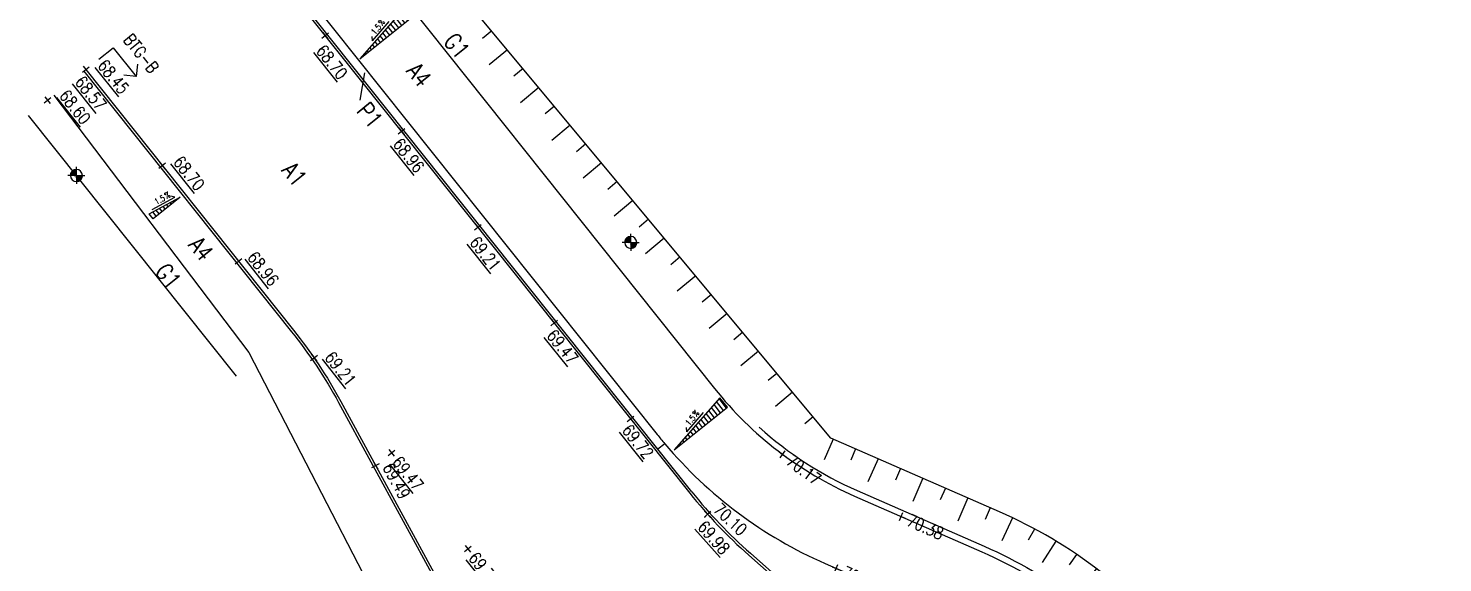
# Model space of a CAD drawing. Header units: metres. Extents: x 148130 to 148867, y 6395392 to 6395652.
# Drawn here: x 148129.7 to 148187.5, y 6395524 to 6395545.8 of the extents above; entities that cross this region are included whole.
import ezdxf
from ezdxf.enums import TextEntityAlignment as Align

# ---------------------------------------------------------------- set-up
doc = ezdxf.new("R2010")
doc.units = ezdxf.units.M
doc.linetypes.add('DASHED', pattern=[0.75, 0.5, -0.25])
for name, color, linetype in [('M-BELYSNINGSSTOLPE', 1, 'Continuous'), ('M-BERGFOT', 1, 'DASHED'), ('M-DETALJ', 3, 'Continuous'), ('M-KANTSTÖD', 1, 'Continuous'), ('M-MÅTTSÄTTNING', 1, 'Continuous'), ('M-PLUSHÖJD-XXX', 1, 'Continuous'), ('M-SLÄNT', 4, 'Continuous'), ('M-STOMLINJE', 3, 'Continuous'), ('M-STÖDREMSA', 1, 'Continuous'), ('M-YTLITTERA', 3, 'Continuous')]:
    doc.layers.add(name, color=color, linetype=linetype)
doc.styles.add('SIMPLEX8', font='simplex.shx', dxfattribs={"width": 0.8})
doc.linetypes.add('BERG', pattern='A,5,["Y",Standard,S=1,R=180,X=0,Y=0],5', length=10)
pattern_1 = [(224.9999999982, (26965.2474268, 71504.0631581), (0.00157154482114, -0.00157154482124), [])]

# ---------------------------------------------------------------- blocks, each defined once
blk = doc.blocks.new('PLUSHÖJD')
at = {"color": 0, "ltscale": 0.3}
for p, q in [((-0.175, 0), (0, 0)), ((0, 0), (0, 0.175)), ((0, -0.175), (0, 0)), ((0, 0), (0.175, 0))]:
    blk.add_line(p, q, dxfattribs=at)
at = {"color": 0, "style": 'SIMPLEX8', "width": 0.8}
blk.add_attdef('NIVÅ', (0.302, -0.244), '', height=0.5, dxfattribs=at)
blk = doc.blocks.new('ks')
at = {"color": 1, "flags": 128}
for points in [[(0, 0), (0, 0.75), (1.5, 0.75)], [(1.146, 1.104), (1.5, 0.75), (1.146, 0.396)]]:
    blk.add_lwpolyline(points, dxfattribs=at)
at = {"color": 0, "style": 'SIMPLEX8', "width": 0.8}
blk.add_attdef('TYP', (0, 1.25), '', height=0.5, dxfattribs=at)
blk = doc.blocks.new('belysningsstolpe')
at = {"layer": 'M-BELYSNINGSSTOLPE'}
h = blk.add_hatch(dxfattribs=at)
h.set_pattern_fill('ANSI31', color=256, scale=0.0007, angle=180, style=0)
h.set_pattern_definition(pattern_1)
edge = h.paths.add_edge_path()
edge.add_line((0, 0), (0, 0.245))
edge.add_arc((0, 0), 0.245, 90, 180)
edge.add_line((-0.245, 0), (0, 0))
h = blk.add_hatch(dxfattribs=at)
h.set_pattern_fill('ANSI31', color=256, scale=0.0007, angle=180, style=0)
h.set_pattern_definition(pattern_1)
edge = h.paths.add_edge_path()
edge.add_arc((0, 0), 0.245, 270, 360)
edge.add_line((0.245, 0), (0, 0))
edge.add_line((0, 0), (0, -0.245))
for p, q in [((-0.245, 0), (-0.35, 0)), ((0, 0), (-0.245, 0)), ((0, 0.245), (0, 0.353)), ((0, 0), (0, 0.245)), ((0, 0), (0.245, 0)), ((0, 0), (0, -0.245)), ((0, -0.242), (0, -0.347)), ((0.245, 0), (0.35, 0))]:
    blk.add_line(p, q, dxfattribs=at)
for start, end in [(90, 180), (180, 270), (360, 90), (270, 360)]:
    blk.add_arc((0, 0), 0.245, start, end, dxfattribs=at)
blk = doc.blocks.new('*U47')
at = {"layer": 'M-SLÄNT'}
for p, q in [((0.092, -0.04), (-0.277, -0.883)), ((1.008, -0.441), (0.806, -0.901)), ((1.924, -0.842), (1.51, -1.788)), ((2.84, -1.243), (2.633, -1.716)), ((3.756, -1.643), (3.342, -2.59)), ((4.672, -2.044), (4.465, -2.517)), ((5.589, -2.445), (5.175, -3.391)), ((6.505, -2.846), (6.296, -3.318)), ((7.416, -3.258), (6.975, -4.19)), ((8.305, -3.714), (8.05, -4.162)), ((9.173, -4.21), (8.619, -5.082)), ((10.017, -4.746), (9.719, -5.17)), ((10.834, -5.322), (10.187, -6.131)), ((11.615, -5.947), (11.29, -6.346)), ((12.364, -6.609), (11.644, -7.35)), ((13.08, -7.306), (12.703, -7.659)), ((13.763, -8.036), (12.976, -8.706)), ((14.411, -8.798), (14.012, -9.126)), ((15.035, -9.58), (14.227, -10.224)), ((15.658, -10.361), (15.254, -10.683)), ((16.282, -11.143), (15.474, -11.787)), ((16.905, -11.925), (16.501, -12.247)), ((17.529, -12.707), (16.721, -13.351)), ((18.152, -13.489), (17.749, -13.811)), ((18.776, -14.27), (17.968, -14.914)), ((19.399, -15.052), (18.996, -15.374)), ((20.023, -15.834), (19.215, -16.478)), ((20.646, -16.616), (20.243, -16.938)), ((21.27, -17.398), (20.462, -18.042)), ((21.893, -18.179), (21.49, -18.501)), ((22.517, -18.961), (21.71, -19.605)), ((23.141, -19.743), (22.737, -20.065)), ((23.764, -20.525), (22.957, -21.169)), ((24.388, -21.307), (23.984, -21.629)), ((25.011, -22.088), (24.204, -22.732)), ((25.635, -22.87), (25.231, -23.192)), ((26.258, -23.652), (25.451, -24.296)), ((26.882, -24.434), (26.478, -24.756)), ((27.505, -25.216), (26.698, -25.86)), ((28.129, -25.997), (27.725, -26.319)), ((28.752, -26.779), (27.945, -27.423)), ((29.376, -27.561), (28.972, -27.883)), ((29.999, -28.343), (29.192, -28.987)), ((30.623, -29.125), (30.219, -29.447)), ((31.246, -29.906), (30.439, -30.55)), ((31.87, -30.688), (31.466, -31.01)), ((32.493, -31.47), (31.686, -32.114)), ((33.117, -32.252), (32.713, -32.574)), ((33.741, -33.034), (32.933, -33.678)), ((34.364, -33.815), (33.96, -34.137)), ((34.988, -34.597), (34.18, -35.241)), ((35.611, -35.379), (35.207, -35.701)), ((36.235, -36.161), (35.465, -36.853)), ((36.903, -36.901), (36.523, -37.293)), ((37.627, -37.591), (36.823, -38.435)), ((38.351, -38.281), (37.94, -38.713)), ((39.075, -38.971), (38.269, -39.816)), ((39.798, -39.662), (39.421, -40.058)), ((40.522, -40.352), (40.092, -41.209)), ((41.406, -40.806), (41.185, -41.286)), ((42.315, -41.224), (41.841, -42.253)), ((43.223, -41.642), (42.956, -42.156)), ((44.106, -42.108), (43.536, -43.042)), ((44.96, -42.628), (44.723, -43.017)), ((45.814, -43.149), (45.64, -43.768)), ((46.738, -43.5), (46.706, -43.765)), ((47.708, -43.745), (47.593, -44.202)), ((48.678, -43.989), (48.633, -44.166)), ((49.647, -44.234), (49.597, -44.434)), ((50.617, -44.478), (50.617, -44.477))]:
    blk.add_line(p, q, dxfattribs=at)
blk = doc.blocks.new('*U18')
at = {"layer": 'M-DETALJ', "color": 1}
for q in [(-0.199, 0.11), (0.261, 0.05)]:
    blk.add_line((-0.261, 0.05), q, dxfattribs=at)
at = {"layer": 'M-DETALJ', "color": 1, "style": 'SIMPLEX8', "width": 0.8}
blk.add_text('%', height=0.125, dxfattribs=at).set_placement((0.094, 0.098))
blk.add_attdef('LUT', text='', height=0.125, dxfattribs=at).set_placement((-0.035, 0.05), align=Align.BOTTOM_CENTER)
blk = doc.blocks.new('tvär_V')
at = {"layer": 'M-MÅTTSÄTTNING'}
h = blk.add_hatch(dxfattribs=at)
h.set_pattern_fill('LINE', color=256, scale=0.05, angle=90)
h.set_pattern_definition([(90, (-148314.58699, -6395528.6586), (-0.15875, 1e-17), [])])
h.paths.add_polyline_path([(1.394, 0.5), (1.394, 0), (-1.394, 0)])
at = {"layer": 'M-MÅTTSÄTTNING', "flags": 128}
blk.add_lwpolyline([(-1.394, 0), (1.394, 0), (1.394, 0.5)], close=True, dxfattribs=at)
at = {"layer": 'M-MÅTTSÄTTNING', "xscale": 2, "yscale": 2, "zscale": 2, "rotation": 10.16398870171498}
blk.add_blockref('*U18', (0, 0.25), dxfattribs=at).add_auto_attribs({'LUT': '1.5'})
blk = doc.blocks.new('*U19')
at = {"layer": 'M-DETALJ', "color": 1}
for p, q in [((-0.261, 0.05), (0.261, 0.05)), ((0.261, 0.05), (0.199, 0.11))]:
    blk.add_line(p, q, dxfattribs=at)
at = {"layer": 'M-DETALJ', "color": 1, "style": 'SIMPLEX8', "width": 0.8}
blk.add_text('%', height=0.125, dxfattribs=at).set_placement((0.094, 0.098))
blk.add_attdef('LUT', text='', height=0.125, dxfattribs=at).set_placement((-0.035, 0.05), align=Align.BOTTOM_CENTER)

msp = doc.modelspace()

# ---------------------------------------------------------------- linework, layer by layer
at = {"layer": 'M-BERGFOT', "linetype": 'BERG', "ltscale": 0.25, "flags": 128}
msp.add_lwpolyline([(148129.739, 6395542.256), (148138.218, 6395531.625)], dxfattribs=at)
at = {"layer": 'M-KANTSTÖD'}
for p, q in [((148156.816, 6395526.911), (148138.808, 6395549.489)), ((148169.536, 6395515.282), (148159.207, 6395524.398))]:
    msp.add_line(p, q, dxfattribs=at)
at = {"layer": 'M-KANTSTÖD', "flags": 128}
msp.add_lwpolyline([(148132.006, 6395544.064), (148140.485, 6395533.433, -0.043661), (148142.404, 6395530.543), (148148.993, 6395518.445, 0.043661), (148150.931, 6395515.526), (148156.231, 6395508.88)], format="xyb", dxfattribs=at)
at = {"layer": 'M-KANTSTÖD'}
msp.add_arc((148172.373, 6395539.319), 19.9, 218.57439, 228.57439, dxfattribs=at)
at = {"layer": 'M-MÅTTSÄTTNING'}
for p, q in [((148135.825, 6395538.836), (148135.809, 6395538.856)), ((148134.956, 6395538.143), (148134.816, 6395538.319)), ((148135.08, 6395538.242), (148134.958, 6395538.396)), ((148135.205, 6395538.341), (148135.1, 6395538.472)), ((148135.329, 6395538.44), (148135.242, 6395538.549)), ((148135.453, 6395538.539), (148135.384, 6395538.626)), ((148135.577, 6395538.638), (148135.525, 6395538.702)), ((148135.701, 6395538.737), (148135.667, 6395538.779)), ((148134.832, 6395538.044), (148134.674, 6395538.242))]:
    msp.add_line(p, q, dxfattribs=at)
at = {"layer": 'M-MÅTTSÄTTNING', "flags": 128}
msp.add_lwpolyline([(148134.674, 6395538.242), (148135.937, 6395538.925), (148134.832, 6395538.044)], dxfattribs=at)
at = {"layer": 'M-SLÄNT'}
for p, q in [((148148.649, 6395545.7), (148148.28, 6395545.393)), ((148149.289, 6395544.932), (148148.548, 6395544.315)), ((148149.93, 6395544.164), (148149.558, 6395543.854)), ((148150.57, 6395543.396), (148149.824, 6395542.774)), ((148151.21, 6395542.628), (148150.836, 6395542.316)), ((148151.851, 6395541.86), (148151.1, 6395541.234)), ((148152.491, 6395541.092), (148152.115, 6395540.778)), ((148153.132, 6395540.324), (148152.376, 6395539.694)), ((148153.772, 6395539.556), (148153.393, 6395539.24)), ((148154.412, 6395538.788), (148153.652, 6395538.154)), ((148155.053, 6395538.02), (148154.671, 6395537.702)), ((148155.693, 6395537.252), (148154.927, 6395536.614)), ((148156.334, 6395536.484), (148155.954, 6395536.168)), ((148156.974, 6395535.716), (148156.224, 6395535.09)), ((148157.615, 6395534.948), (148157.244, 6395534.639)), ((148158.255, 6395534.18), (148157.522, 6395533.568)), ((148158.895, 6395533.412), (148158.533, 6395533.11)), ((148159.536, 6395532.644), (148158.819, 6395532.046)), ((148160.283, 6395531.738), (148159.929, 6395531.443)), ((148160.928, 6395530.973), (148160.229, 6395530.39)), ((148161.77, 6395529.963), (148161.424, 6395529.674))]:
    msp.add_line(p, q, dxfattribs=at)
at = {"layer": 'M-SLÄNT', "flags": 128}
msp.add_lwpolyline([(148213.256, 6395484.583), (148208.635, 6395485.749), (148206.2, 6395487.234), (148203.11, 6395488.656), (148199.07, 6395492.507), (148176.901, 6395520.303, 0.121877), (148169.365, 6395526.092), (148162.492, 6395529.099), (148142.821, 6395552.689)], format="xyb", dxfattribs=at)
at = {"layer": 'M-STOMLINJE'}
for p, q in [((148138.73, 6395549.427), (148156.737, 6395526.848)), ((148155.714, 6395528.865), (148155.435, 6395528.642)), ((148159.141, 6395524.323), (148169.471, 6395515.207))]:
    msp.add_line(p, q, dxfattribs=at)
at = {"layer": 'M-STOMLINJE', "flags": 128}
for points in [[(148141.427, 6395551.578), (148157.744, 6395531.119, 0.121877), (148163.459, 6395526.73), (148168.65, 6395524.458, -0.121877), (148175.508, 6395519.191), (148197.676, 6395491.396)], [(148139.082, 6395549.707), (148155.399, 6395529.249, 0.006892), (148155.714, 6395528.865, 0.006892)], [(148132.085, 6395544.127), (148140.563, 6395533.496, -0.043661), (148142.491, 6395530.591), (148149.081, 6395518.492, 0.043661), (148151.009, 6395515.588), (148156.303, 6395508.95), (148169.397, 6395492.532, 0.043661), (148171.8, 6395490.006), (148178.751, 6395483.873, -0.126429), (148184.341, 6395475.636)], [(148155.714, 6395528.865, 0.114888), (148162.256, 6395523.981), (148167.448, 6395521.71, -0.121877), (148173.162, 6395517.321), (148175.858, 6395513.941)]]:
    msp.add_lwpolyline(points, format="xyb", dxfattribs=at)
msp.add_lwpolyline([(148130.781, 6395543.087), (148138.744, 6395532.586), (148143.825, 6395522.751), (148150.379, 6395511.886), (148155.687, 6395505.231), (148155.841, 6395503.274), (148160.833, 6395497.016), (148161.271, 6395494.59), (148165.433, 6395489.371), (148167.208, 6395490.786)], dxfattribs=at)
at = {"layer": 'M-STOMLINJE'}
msp.add_arc((148172.373, 6395539.319), 20, 218.57439, 228.57439, dxfattribs=at)
at = {"layer": 'M-STÖDREMSA', "flags": 128}
msp.add_lwpolyline([(148159.567, 6395529.542, 0.081116), (148163.559, 6395526.959), (148168.751, 6395524.687, -0.121877), (148175.703, 6395519.347), (148197.872, 6395491.551)], format="xyb", dxfattribs=at)
at = {"layer": 'M-YTLITTERA'}
msp.add_line((148143.453, 6395543.992), (148143.272, 6395542.872), dxfattribs=at)

# ---------------------------------------------------------------- block references
at = {"layer": 'M-BELYSNINGSSTOLPE', "lineweight": -3}
for p in [(148131.702, 6395539.807), (148154.324, 6395537.076)]:
    msp.add_blockref('belysningsstolpe', p, dxfattribs=at)
at = {"layer": 'M-MÅTTSÄTTNING', "rotation": 38.57438610371617}
for p in [(148144.359, 6395545.43), (148157.184, 6395529.483)]:
    msp.add_blockref('tvär_V', p, dxfattribs=at)
at = {"layer": 'M-MÅTTSÄTTNING', "xscale": 2, "yscale": 2, "zscale": 2, "rotation": 28.41039740141746}
msp.add_blockref('*U19', (148135.306, 6395538.583), dxfattribs=at).add_auto_attribs({'LUT': '1.5'})
at = {"layer": 'M-PLUSHÖJD-XXX'}
ref = msp.add_blockref('PLUSHÖJD', (148141.848, 6395545.518), dxfattribs=dict(at, rotation=308.5743861036954))
ref.add_attrib('NIVÅ', '%%u68.70', (148141.453, 6395544.879), dxfattribs={"layer": '0', "height": 0.5, "rotation": 308.57439, "style": 'SIMPLEX8', "width": 0.8})
ref = msp.add_blockref('PLUSHÖJD', (148132.085, 6395544.127), dxfattribs=dict(at, rotation=308.5743861036954))
ref.add_attrib('NIVÅ', '%%u68.57', (148131.611, 6395543.61), dxfattribs={"layer": '0', "height": 0.5, "rotation": 308.57439, "style": 'SIMPLEX8', "width": 0.8})
ref = msp.add_blockref('PLUSHÖJD', (148132.085, 6395544.127), dxfattribs=dict(at, rotation=308.5743861036954))
ref.add_attrib('NIVÅ', '%%u68.45', (148132.537, 6395544.279), dxfattribs={"layer": '0', "height": 0.5, "rotation": 308.57439, "style": 'SIMPLEX8', "width": 0.8})
ref = msp.add_blockref('PLUSHÖJD', (148130.521, 6395542.88), dxfattribs=dict(at, rotation=308.5743861036954))
ref.add_attrib('NIVÅ', '%%u68.60', (148130.97, 6395543.048), dxfattribs={"layer": '0', "height": 0.5, "rotation": 308.57439, "style": 'SIMPLEX8', "width": 0.8})
ref = msp.add_blockref('PLUSHÖJD', (148144.965, 6395541.609), dxfattribs=dict(at, rotation=308.5743861036954))
ref.add_attrib('NIVÅ', '%%u68.96', (148144.59, 6395541.074), dxfattribs={"layer": '0', "height": 0.5, "rotation": 308.57439, "style": 'SIMPLEX8', "width": 0.8})
ref = msp.add_blockref('PLUSHÖJD', (148135.202, 6395540.218), dxfattribs=dict(at, rotation=308.5743861036954))
ref.add_attrib('NIVÅ', '%%u68.70', (148135.625, 6395540.346), dxfattribs={"layer": '0', "height": 0.5, "rotation": 308.57439, "style": 'SIMPLEX8', "width": 0.8})
ref = msp.add_blockref('PLUSHÖJD', (148148.083, 6395537.7), dxfattribs=dict(at, rotation=308.5743861036954))
ref.add_attrib('NIVÅ', '%%u69.21', (148147.714, 6395537.066), dxfattribs={"layer": '0', "height": 0.5, "rotation": 308.57439, "style": 'SIMPLEX8', "width": 0.8})
ref = msp.add_blockref('PLUSHÖJD', (148138.32, 6395536.309), dxfattribs=dict(at, rotation=308.5743861036954))
ref.add_attrib('NIVÅ', '%%u68.96', (148138.65, 6395536.454), dxfattribs={"layer": '0', "height": 0.5, "rotation": 308.57439, "style": 'SIMPLEX8', "width": 0.8})
ref = msp.add_blockref('PLUSHÖJD', (148151.201, 6395533.791), dxfattribs=dict(at, rotation=308.5743861036954))
ref.add_attrib('NIVÅ', '%%u69.47', (148150.862, 6395533.267), dxfattribs={"layer": '0', "height": 0.5, "rotation": 308.57439, "style": 'SIMPLEX8', "width": 0.8})
ref = msp.add_blockref('PLUSHÖJD', (148141.399, 6395532.369), dxfattribs=dict(at, rotation=308.5743861036954))
ref.add_attrib('NIVÅ', '%%u69.21', (148141.804, 6395532.373), dxfattribs={"layer": '0', "height": 0.5, "rotation": 308.57439, "style": 'SIMPLEX8', "width": 0.8})
ref = msp.add_blockref('PLUSHÖJD', (148154.318, 6395529.882), dxfattribs=dict(at, rotation=308.5743861036954))
ref.add_attrib('NIVÅ', '%%u69.72', (148153.935, 6395529.399), dxfattribs={"layer": '0', "height": 0.5, "rotation": 308.57439, "style": 'SIMPLEX8', "width": 0.8})
for p, rotation, values in [((148144.555, 6395528.491), 308.5743861036954, {'NIVÅ': '%%u69.47'}), ((148160.522, 6395528.434), 323.3725472882394, {'NIVÅ': '70.17'}), ((148165.361, 6395525.898), 336.3693850009089, {'NIVÅ': '70.38'}), ((148147.673, 6395524.582), 308.5743861071401, {'NIVÅ': '%%u69.72'}), ((148162.709, 6395523.783), 336.3693850039053, {'NIVÅ': '70.33'})]:
    msp.add_blockref('PLUSHÖJD', p, dxfattribs=dict(at, rotation=rotation)).add_auto_attribs(values)
ref = msp.add_blockref('PLUSHÖJD', (148143.914, 6395527.979), dxfattribs=dict(at, rotation=298.5743861041286))
ref.add_attrib('NIVÅ', '69.49', (148144.176, 6395527.904), dxfattribs={"layer": '0', "height": 0.5, "rotation": 298.57439, "style": 'SIMPLEX8', "width": 0.8})
ref = msp.add_blockref('PLUSHÖJD', (148157.46, 6395525.992), dxfattribs=dict(at, rotation=311.7848203079318))
ref.add_attrib('NIVÅ', '%%u69.98', (148157.013, 6395525.446), dxfattribs={"layer": '0', "height": 0.5, "rotation": 311.78482, "style": 'SIMPLEX8', "width": 0.8})
ref = msp.add_blockref('PLUSHÖJD', (148157.46, 6395525.992), dxfattribs=dict(at, rotation=316.6793568116329))
ref.add_attrib('NIVÅ', '70.10', (148157.654, 6395526.133), dxfattribs={"layer": '0', "height": 0.5, "rotation": 316.67936, "style": 'SIMPLEX8', "width": 0.8})
at = {"layer": 'M-SLÄNT'}
msp.add_blockref('*U47', (148162.492, 6395529.099), dxfattribs=at)
at = {"layer": 'M-YTLITTERA'}
ref = msp.add_blockref('ks', (148132.614, 6395544.549), dxfattribs=dict(at, rotation=308.5743860997442))
ref.add_attrib('TYP', 'BTG-B', (148133.591, 6395545.328), dxfattribs={"color": 1, "height": 0.5, "rotation": 308.57439, "style": 'SIMPLEX8', "width": 0.8})

# ---------------------------------------------------------------- texts
at = {"layer": 'M-YTLITTERA', "color": 3, "style": 'SIMPLEX8', "width": 0.8}
for s, p in [('G1', (148146.646, 6395545.26)), ('A4', (148145.13, 6395544.052)), ('P1', (148143.097, 6395542.43)), ('A1', (148140.048, 6395539.999)), ('A4', (148136.237, 6395536.959)), ('G1', (148134.872, 6395535.87))]:
    msp.add_text(s, height=0.7, rotation=308.57439, dxfattribs=at).set_placement(p)

doc.saveas('drawing.dxf')
